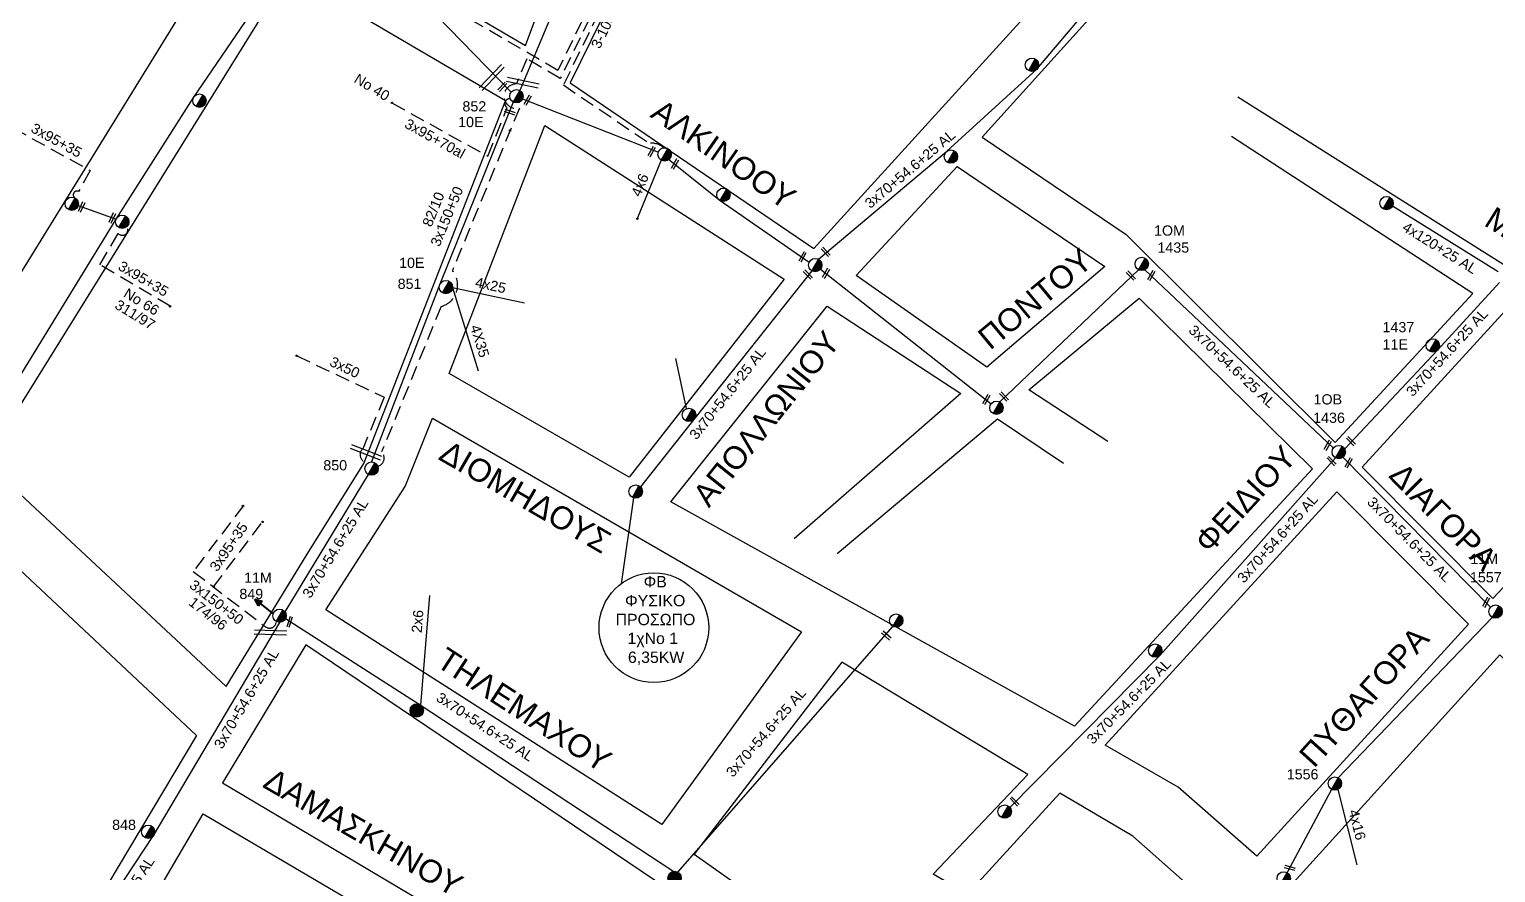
# Model space of a CAD drawing. Header units: millimetres. Extents: x 1138 to 9186, y 1584 to 2927.
# Drawn here: x 8218.7 to 8477.2, y 2448 to 2596.7 of the extents above; entities that cross this region are included whole.
import ezdxf
from ezdxf.enums import TextEntityAlignment as Align

# ---------------------------------------------------------------- set-up
doc = ezdxf.new("R2010")
doc.units = ezdxf.units.MM
doc.linetypes.add('DASHED', pattern=[19.05, 12.7, -6.35])
for name, color, linetype, lineweight in [('2x6', 7, 'SYN_LINE', 30), ('3x150+50', 7, 'Continuous', 30), ('3x50', 7, 'Continuous', 30), ('3x70+54.6+25 AL', 7, 'SYN_LINE', 30), ('3x95+35', 7, 'Continuous', 30), ('3x95+70', 7, 'Continuous', 30), ('4x120+25 AL', 7, 'SYN_LINE', 30), ('4x16', 7, 'Continuous', 30), ('4x25', 7, 'Continuous', 30), ('4X35', 7, 'DASHED', 30), ('4x35CU', 7, 'DASHED', 30), ('4x50+16', 7, 'Continuous', 30), ('4x6', 7, 'SYN_LINE', 30), ('Υπόβαθρο ΔΕΗ', 7, 'Continuous', 30)]:
    doc.layers.add(name, color=color, linetype=linetype, lineweight=lineweight)
for name, color, linetype in [('TEXT ΚΑΛΩΔΙΩΝ', 7, 'Continuous'), ('Άγνωστα', 7, 'Continuous'), ('Επίτονοι', 7, 'Continuous'), ('Μηχανική τομή', 7, 'Continuous'), ('Στύλος Ξύλινος', 7, 'Continuous'), ('Στύλος Ξύλινος @ 1', 7, 'Continuous'), ('Στύλος ΦΜ', 7, 'Continuous'), ('Στύλος ΦΜ @ 1', 7, 'Continuous'), ('Συνδέσεις', 7, 'Continuous'), ('Τομή', 7, 'Continuous')]:
    doc.layers.add(name, color=color, linetype=linetype)
doc.styles.add('arial', font='arial.ttf')
doc.styles.get("Standard").update_dxf_attribs({"font": 'arial.ttf'})
doc.linetypes.add('SYN_LINE', pattern='A,0.5,-0.0001,["/\\/\\/\\/",Standard,S=0.1,R=0,X=0,Y=-0.05],-0.25', length=0.7501)

# ---------------------------------------------------------------- blocks, each defined once
blk = doc.blocks.new('ΥΠΑΡΧΩΝ ΤΣΙΜΕΝΤΕΝΙΟΣ ΣΤΥΛΟΣ')
at = {"layer": 'Στύλος ΦΜ'}
blk.add_hatch(color=7, dxfattribs=at).paths.add_polyline_path([(-1.29, -2.28, 0.574793), (2.62, 0, 0.268822), (1.3, 2.27)])
at = {"layer": 'Στύλος ΦΜ', "color": 7}
blk.add_line((-1.29, -2.28), (1.3, 2.27), dxfattribs=at)
blk.add_circle((0, 0), 2.62, dxfattribs=at)
at = {"layer": 'Στύλος ΦΜ', "flags": 4}
for tag, p in [('ΑΡΙΘΜΟΣ', (-4.68, 8.05)), ('ΤΥΠΟΣ', (-4.91, 3.03))]:
    blk.add_attdef(tag, p, '', height=4, dxfattribs=at)
blk = doc.blocks.new('ΥΠΑΡΧΩΝ ΞΥΛΙΝΟΣ ΣΤΥΛΟΣ')
at = {"layer": 'Στύλος Ξύλινος'}
h = blk.add_hatch(color=7, dxfattribs=at)
h.paths.add_polyline_path([(-2.62, 0, 0.270008), (-1.29, -2.28), (1.3, 2.27, 0.576266)])
h.paths.add_polyline_path([(-1.29, -2.28, 0.574793), (2.62, 0, 0.268822), (1.3, 2.27)])
at = {"layer": 'Στύλος Ξύλινος', "color": 7}
blk.add_line((-1.29, -2.28), (1.3, 2.27), dxfattribs=at)
blk.add_circle((0, 0), 2.62, dxfattribs=at)
at = {"layer": 'Στύλος Ξύλινος', "flags": 4}
for tag, p in [('ΑΡΙΘΜΟΣ', (-4.91, 8.6)), ('ΤΥΠΟΣ', (-4.85, 3.39))]:
    blk.add_attdef(tag, p, '', height=4, dxfattribs=at)
blk = doc.blocks.new('ΜΗΧΑΝΙΚΗ ΤΟΜΗ')
at = {"layer": 'Μηχανική τομή', "ltscale": 40}
for p, q in [((-1.9, 0.8), (5.7, 0.8)), ((-1.9, -0.8), (5.7, -0.8))]:
    blk.add_line(p, q, dxfattribs=at)
blk = doc.blocks.new('ΤΟΜΗ')
at = {"layer": 'Τομή', "ltscale": 40}
for p, q in [((-5.7, 0), (17.1, 0)), ((-5.7, -2.8), (17.1, -2.8))]:
    blk.add_line(p, q, dxfattribs=at)
blk = doc.blocks.new('_ΣΥΝΔΕΣΗ')
at = {"layer": 'Συνδέσεις', "linetype": 'SYN_LINE', "ltscale": 40}
blk.add_hatch(color=256, dxfattribs=at).paths.add_polyline_path([(0.5, 0, 1), (-0.5, 0, 1)])
at = {"layer": 'Συνδέσεις'}
blk.add_circle((0, 0), 0.5, dxfattribs=at)
blk = doc.blocks.new('ΕΠΙΤΟΝΟΣ')
at = {"layer": 'Επίτονοι', "lineweight": 40, "ltscale": 40}
blk.add_hatch(color=256, dxfattribs=at).paths.add_polyline_path([(-1.13, 6.47), (0, 9.1), (1.13, 6.47)])
for p, q in [((-1.13, 6.47), (0, 9.1)), ((1.13, 6.47), (-1.13, 6.47)), ((-1.13, 6.47), (0, 6.47)), ((0, 9.1), (1.13, 6.47)), ((0, 6.47), (0, 0))]:
    blk.add_line(p, q, dxfattribs=at)

msp = doc.modelspace()

# ---------------------------------------------------------------- linework, layer by layer
at = {"lineweight": -3, "ltscale": 0.2}
msp.add_circle((8328.82, 2491.24), 9.67, dxfattribs=at)
at = {"layer": '2x6', "color": 62, "linetype": 'SYN_LINE', "lineweight": -3, "ltscale": 15}
msp.add_lwpolyline([(8287.73, 2477.58), (8289.34, 2496.93)], dxfattribs=at)
at = {"layer": '3x150+50', "color": 133, "linetype": 'DASHED', "lineweight": -3, "ltscale": 0.2}
msp.add_lwpolyline([(8334.35, 2621.82), (8330.77, 2623.57), (8312.87, 2586.95), (8327.96, 2576.68, -0.198499), (8330.56, 2575.87, 13.645626)], format="xyb", dxfattribs=at)
at = {"layer": '3x150+50', "color": 62, "linetype": 'DASHED', "lineweight": -3, "ltscale": 0.2}
msp.add_lwpolyline([(8256.46, 2512.8), (8247.62, 2501.16), (8260.27, 2491.45, 0.638597), (8262.24, 2492.32, 1.886372)], format="xyb", dxfattribs=at)
at = {"layer": '3x50', "color": 62, "linetype": 'DASHED', "lineweight": -3, "ltscale": 0.2}
msp.add_lwpolyline([(8265.86, 2539.18), (8281.27, 2531.89), (8277.54, 2522.87, 0.679659), (8278.43, 2520.29, 1.184179)], format="xyb", dxfattribs=at)
at = {"layer": '3x70+54.6+25 AL', "color": 6, "linetype": 'SYN_LINE', "lineweight": -3, "ltscale": 15}
msp.add_lwpolyline([(8333.37, 2650.97), (8317.83, 2616.14), (8305.17, 2585.98)], dxfattribs=at)
at = {"layer": '3x70+54.6+25 AL', "color": 133, "linetype": 'SYN_LINE', "lineweight": -3, "ltscale": 15}
for points in [[(8357.85, 2556.2), (8380.41, 2575.2), (8396.36, 2589.72), (8428.79, 2628.02), (8447.03, 2647.31)], [(8305.67, 2584.49), (8329.61, 2575.11)], [(8331.48, 2573.8), (8340.5, 2566.55), (8356.22, 2555.72)], [(8358.17, 2554.43), (8388.28, 2530.74)], [(8389.8, 2531.05), (8414.25, 2554.36)], [(8415.39, 2554.35), (8448.63, 2522.91)], [(8356.68, 2554.16), (8336.05, 2528.21), (8326.48, 2516.05)], [(8450.63, 2522.75), (8467, 2540.19), (8477.93, 2552.09)], [(8449, 2521.19), (8418.07, 2486.42), (8391.59, 2459.55)], [(8450.3, 2521.28), (8476.34, 2494.88)], [(8325.2, 2514.15), (8323.07, 2498.99)]]:
    msp.add_lwpolyline(points, dxfattribs=at)
at = {"layer": '3x70+54.6+25 AL', "color": 27, "linetype": 'SYN_LINE', "lineweight": -3, "ltscale": 15}
msp.add_lwpolyline([(8286.23, 2603.65), (8303.66, 2585.68)], dxfattribs=at)
at = {"layer": '3x70+54.6+25 AL', "color": 27, "linetype": 'SYN_LINE', "lineweight": -3, "ltscale": 8}
msp.add_lwpolyline([(8304, 2583.93), (8291.09, 2551.81), (8279.05, 2520.46)], dxfattribs=at)
at = {"layer": '3x70+54.6+25 AL', "color": 133, "linetype": 'SYN_LINE', "lineweight": -3, "ltscale": 12}
msp.add_lwpolyline([(8334.58, 2529.87), (8332.69, 2538.7)], dxfattribs=at)
at = {"layer": '3x70+54.6+25 AL', "color": 62, "linetype": 'SYN_LINE', "lineweight": -3, "ltscale": 15}
for points in [[(8278.46, 2518.26), (8263.75, 2494.06)], [(8263.9, 2492.88), (8287.61, 2477.66), (8332.34, 2448.27)], [(8333.05, 2448.12), (8370.96, 2491.47)]]:
    msp.add_lwpolyline(points, dxfattribs=at)
at = {"layer": '3x70+54.6+25 AL', "color": 1, "linetype": 'SYN_LINE', "lineweight": -3, "ltscale": 15}
for points in [[(8476.63, 2493.06), (8449.46, 2464.78)], [(8448.3, 2462.73), (8440.45, 2448.05)]]:
    msp.add_lwpolyline(points, dxfattribs=at)
at = {"layer": '3x70+54.6+25 AL', "color": 30, "linetype": 'SYN_LINE', "lineweight": -3, "ltscale": 15}
msp.add_lwpolyline([(8216.06, 2417.32), (8240.73, 2454.77), (8262.88, 2492.17)], dxfattribs=at)
at = {"layer": '3x95+35', "color": 6, "linetype": 'DASHED', "lineweight": -3, "ltscale": 0.2}
for points in [[(8215.84, 2579.37), (8229.43, 2571.86), (8227.39, 2568.16, 0.991465), (8226.79, 2567.02, 267.381832)], [(8243.53, 2547.91), (8231.12, 2555.25), (8234.38, 2560.78, 0.981809), (8235.87, 2561.93, -45.307388)]]:
    msp.add_lwpolyline(points, format="xyb", dxfattribs=at)
at = {"layer": '3x95+35', "color": 62, "linetype": 'DASHED', "lineweight": -3, "ltscale": 0.2}
msp.add_lwpolyline([(8251.18, 2498.43), (8259.82, 2509.89)], dxfattribs=at)
at = {"layer": '3x95+70', "color": 27, "linetype": 'DASHED', "lineweight": -3, "ltscale": 0.2}
msp.add_lwpolyline([(8282.63, 2583.76), (8299.57, 2574.36), (8302.93, 2582.94, -0.762977), (8303.49, 2584.53, -6.430328)], format="xyb", dxfattribs=at)
at = {"layer": '4x120+25 AL', "color": 133, "linetype": 'SYN_LINE', "lineweight": -3, "ltscale": 15}
msp.add_lwpolyline([(8477.69, 2553.96), (8459.03, 2565.55)], dxfattribs=at)
at = {"layer": '4x16', "color": 1, "linetype": 'SYN_LINE', "lineweight": -3, "ltscale": 15}
msp.add_lwpolyline([(8449.39, 2462.69), (8452.77, 2449.4)], dxfattribs=at)
at = {"layer": '4x25', "color": 27, "linetype": 'SYN_LINE', "lineweight": -3, "ltscale": 15}
msp.add_lwpolyline([(8293.33, 2551.24), (8306.01, 2548.51)], dxfattribs=at)
at = {"layer": '4X35', "color": 27, "linetype": 'SYN_LINE', "lineweight": -3, "ltscale": 15}
msp.add_lwpolyline([(8293.33, 2551.24), (8297.85, 2536.56)], dxfattribs=at)
at = {"layer": '4x35CU', "color": 6, "linetype": 'SYN_LINE', "lineweight": -3, "ltscale": 8}
msp.add_lwpolyline([(8227.34, 2565.7), (8234.02, 2563.3)], dxfattribs=at)
at = {"layer": '4x50+16', "color": 6, "linetype": 'Continuous', "lineweight": -3, "ltscale": 0.2}
msp.add_lwpolyline([(8215.65, 2533.26), (8234.02, 2563.3), (8247.62, 2584.63), (8262.78, 2606.89)], dxfattribs=at)
at = {"layer": '4x6', "color": 133, "linetype": 'SYN_LINE', "lineweight": -3, "ltscale": 12}
msp.add_lwpolyline([(8330.13, 2573.67), (8325.91, 2563.53)], dxfattribs=at)
at = {"layer": 'Υπόβαθρο ΔΕΗ', "lineweight": -3}
for points in [[(8306.17, 2593.91), (8317.98, 2625.58), (8323.04, 2644.4), (8323.35, 2651.45), (8304.47, 2663.8), (8293.65, 2672.09), (8260.04, 2700.72), (8221.4, 2655.18), (8225.24, 2641.34), (8306.17, 2593.91)], [(8396.99, 2696.18), (8347.13, 2654.63), (8314.09, 2587.32), (8357.05, 2558.09), (8442.12, 2651.69)], [(8468.08, 2676.59), (8480.89, 2688.27), (8516.89, 2655.86), (8517.31, 2605.72), (8573.86, 2565.51), (8540.52, 2516.28), (8431.76, 2584.81)], [(8128.62, 2597.22), (8168.42, 2662.37), (8253.45, 2612.7), (8201.77, 2528.9), (8128.62, 2597.22)], [(8509.01, 2598.55), (8465.91, 2631.49), (8448.53, 2646.19), (8386.7, 2577.71), (8412.11, 2560.58), (8448.94, 2523.91), (8473.2, 2550.19), (8430.63, 2577.88)], [(8408.87, 2524.08), (8394.92, 2533.16), (8414.39, 2549.36), (8444.96, 2519.25), (8402.99, 2473.85), (8331.8, 2513.46), (8359.37, 2547.92), (8382.96, 2532.52), (8353.53, 2506.91)], [(8361.15, 2504.3), (8389.39, 2528.04), (8401.05, 2520.22)], [(8466.57, 2407.3), (8413.25, 2454.46), (8400.38, 2462.07), (8384.09, 2444.23), (8378.05, 2447.77), (8394.73, 2465.35), (8361.98, 2485.18), (8335.91, 2451.3), (8371.02, 2426.5), (8383.64, 2441.1), (8389.34, 2436.57), (8377.25, 2421.92), (8389.38, 2413.48), (8385.42, 2407.79), (8372.67, 2416.51), (8332.39, 2367.81), (8406.81, 2313.42), (8432.16, 2372.26), (8459.21, 2396.64), (8466.57, 2407.3)]]:
    msp.add_lwpolyline(points, dxfattribs=at)
at = {"layer": 'Υπόβαθρο ΔΕΗ', "color": 27, "linetype": 'DASHED', "lineweight": -3, "ltscale": 0.2}
msp.add_lwpolyline([(8335.43, 2624.03), (8329.17, 2627.1), (8323.56, 2615.77), (8324.5, 2615.3), (8311.9, 2589.51), (8288.21, 2603.28, 0.271122), (8286.29, 2604.96)], format="xyb", dxfattribs=at)
at = {"layer": 'Υπόβαθρο ΔΕΗ', "color": 62, "linetype": 'DASHED', "lineweight": -3, "ltscale": 0.2}
msp.add_lwpolyline([(8334.89, 2622.92), (8329.52, 2625.56), (8324.9, 2616.22), (8325.84, 2615.76), (8312.32, 2588.1), (8306.42, 2591.53), (8304.57, 2587.13, 1.123571), (8305.1, 2582.84), (8293.29, 2554.22, -0.550156), (8291.31, 2547.88), (8280.81, 2522.23, -0.594058), (8280.14, 2519.72)], format="xyb", dxfattribs=at)
at = {"layer": 'Υπόβαθρο ΔΕΗ', "lineweight": -3}
for points in [[(8210.86, 2520.56), (8253.4, 2480.85), (8267.49, 2503.89), (8277.7, 2520.21), (8302.68, 2584.16), (8264.33, 2606.64)], [(8309.6, 2579.77), (8351.79, 2552.68), (8324.44, 2517.76), (8292.74, 2536.05)], [(8382.29, 2572.56), (8408.31, 2554.95), (8387.53, 2537.18), (8364.51, 2553.32)], [(8478.94, 2547.16), (8507.24, 2528.84), (8476.76, 2496.38), (8453.7, 2519.56)], [(8284.98, 2516.14), (8289.8, 2528.18), (8354.85, 2490.53), (8330.25, 2456.56), (8270.97, 2494.39)], [(8449.25, 2515.21), (8472.45, 2491.86), (8435.14, 2450.95), (8421.27, 2463.09), (8408.4, 2470.5)], [(8205.57, 2512.16), (8248.17, 2472.22), (8218.71, 2422.86), (8169.47, 2452.43)], [(8307.18, 2431.58), (8313.92, 2441.45), (8320.69, 2436.82), (8291.19, 2397.9), (8326.42, 2372.85), (8366.89, 2421.07), (8267.46, 2488.21), (8252.78, 2463.89)], [(8477.98, 2486.48), (8501.85, 2462.51), (8472.91, 2416.88), (8441.07, 2445.71)], [(8249.34, 2458.44), (8302.9, 2426.89), (8285.24, 2402.46), (8258.39, 2421.31), (8245.87, 2425.68), (8240.82, 2426.91), (8231.46, 2427.79)]]:
    msp.add_lwpolyline(points, close=True, dxfattribs=at)

# ---------------------------------------------------------------- block references
at = {"layer": 'Επίτονοι', "lineweight": -3, "xscale": 0.4499999999998181, "yscale": 0.4499999999998181, "zscale": 0.4499999999998181, "rotation": 51.61241502813945}
msp.add_blockref('ΕΠΙΤΟΝΟΣ', (8261.7, 2493.71), dxfattribs=at)
at = {"layer": 'Μηχανική τομή', "lineweight": -3}
for p, xscale, yscale, zscale, rotation in [((8302.41, 2586.97), 0.2499999999999999, 0.2499999999999999, 0.4999999999999995, 227.0978215156777), ((8306.78, 2584.64), 0.2499999999999999, 0.2499999999999999, 0.4999999999999995, 240.6727061139759), ((8303.91, 2581.98), 0.2499999999999999, 0.2499999999999999, 0.4999999999999995, 160.7521887908404), ((8328.65, 2575.57), 0.2499999999999999, 0.2499999999999999, 0.4999999999999995, 240.6727061139759), ((8332.76, 2573.38), 0.2499999999999999, 0.2499999999999999, 0.4999999999999995, 240.6727061139759), ((8228.09, 2565.83), 0.2499999999999999, 0.2499999999999999, 0.2499999999999999, 245.5405190737714), ((8233.5, 2563.89), 0.2499999999999999, 0.2499999999999999, 0.2499999999999999, 245.5405190737714), ((8355.23, 2557.01), 0.2499999999999999, 0.2499999999999999, 0.4999999999999995, 240.6727061139759), ((8358.78, 2557.85), 0.25, 0.25, 0.4999999999999995, 313.5088931811238), ((8355.64, 2553.84), 0.25, 0.25, 0.4999999999999995, 313.5088931811238), ((8359.35, 2554.11), 0.2499999999999999, 0.2499999999999999, 0.4999999999999995, 240.6727061139759), ((8412.58, 2553.66), 0.25, 0.25, 0.4999999999999995, 313.5088931811238), ((8416.71, 2553.72), 0.2499999999999999, 0.2499999999999999, 0.4999999999999995, 240.6727061139759), ((8387.63, 2531.86), 0.2499999999999999, 0.2499999999999999, 0.4999999999999995, 240.6727061139759), ((8390.21, 2532.33), 0.25, 0.25, 0.4999999999999995, 313.5088931811238), ((8447.8, 2523.78), 0.2499999999999999, 0.2499999999999999, 0.4999999999999995, 240.6727061139759), ((8451.38, 2524.48), 0.25, 0.25, 0.4999999999999995, 313.5088931811238), ((8447.97, 2520.97), 0.25, 0.25, 0.4999999999999995, 313.5088931811238), ((8451.5, 2520.69), 0.2499999999999999, 0.2499999999999999, 0.4999999999999995, 240.6727061139759), ((8475.76, 2496.1), 0.2499999999999999, 0.2499999999999999, 0.4999999999999995, 240.6727061139759), ((8264.49, 2491.86), 0.2499999999999998, 0.2499999999999998, 0.2499999999999998, 72.55851060548012), ((8370.15, 2489.53), 0.2499999999999998, 0.2499999999999998, 0.2499999999999998, 138.1650479911325), ((8392.08, 2460.96), 0.25, 0.25, 0.4999999999999995, 313.5088931811238), ((8440.47, 2449.02), 0.25, 0.25, 0.4999999999999994, 345.20626706677)]:
    msp.add_blockref('ΜΗΧΑΝΙΚΗ ΤΟΜΗ', p, dxfattribs=dict(at, xscale=xscale, yscale=yscale, zscale=zscale, rotation=rotation))
at = {"layer": 'Στύλος Ξύλινος @ 1', "lineweight": -3, "ltscale": 40, "xscale": 0.4499999999998182, "yscale": 0.4499999999998182, "zscale": 0.4499999999998182}
msp.add_blockref('ΥΠΑΡΧΩΝ ΞΥΛΙΝΟΣ ΣΤΥΛΟΣ', (8287.02, 2476.64), dxfattribs=at)
at = {"layer": 'Στύλος Ξύλινος @ 1', "lineweight": -3, "ltscale": 40}
ref = msp.add_blockref('ΥΠΑΡΧΩΝ ΞΥΛΙΝΟΣ ΣΤΥΛΟΣ', (8332.47, 2447.1), dxfattribs=dict(at, xscale=0.4499999999998182, yscale=0.4499999999998182, zscale=0.4499999999998182))
ref.add_attrib('ΤΥΠΟΣ', '1365', (8330.77, 2441.04), dxfattribs={"layer": 'Στύλος Ξύλινος', "height": 1.8, "flags": 4})
ref.add_attrib('ΑΡΙΘΜΟΣ', '10E', (8330.98, 2437.9), dxfattribs={"layer": 'Στύλος Ξύλινος', "height": 1.8, "flags": 4})
at = {"layer": 'Στύλος ΦΜ @ 1', "lineweight": -3, "ltscale": 40, "xscale": 0.4499999999998181, "yscale": 0.4499999999998181, "zscale": 0.4499999999998181}
for p in [(8395.48, 2590.5), (8248.7, 2584.17), (8330.71, 2574.7), (8381.18, 2574.3), (8341.08, 2567.57), (8457.99, 2566.11), (8226.2, 2565.99), (8235.09, 2562.81), (8357.26, 2555.18), (8389.21, 2530.02), (8335.01, 2528.77), (8325.61, 2515.25), (8371.54, 2492.5), (8417.21, 2487.21), (8390.67, 2458.82), (8439.86, 2447.02)]:
    msp.add_blockref('ΥΠΑΡΧΩΝ ΤΣΙΜΕΝΤΕΝΙΟΣ ΣΤΥΛΟΣ', p, dxfattribs=at)
at = {"layer": 'Στύλος ΦΜ @ 1', "lineweight": -3, "ltscale": 40}
ref = msp.add_blockref('ΥΠΑΡΧΩΝ ΤΣΙΜΕΝΤΕΝΙΟΣ ΣΤΥΛΟΣ', (8304.59, 2584.95), dxfattribs=dict(at, xscale=0.4499999999998181, yscale=0.4499999999998181, zscale=0.4499999999998181))
ref.add_attrib('ΤΥΠΟΣ', '852', (8295.07, 2582.27), dxfattribs={"layer": 'Στύλος ΦΜ', "height": 1.8, "flags": 4})
ref.add_attrib('ΑΡΙΘΜΟΣ', '10E', (8294.31, 2579.51), dxfattribs={"layer": 'Στύλος ΦΜ', "height": 1.8, "flags": 4})
ref = msp.add_blockref('ΥΠΑΡΧΩΝ ΤΣΙΜΕΝΤΕΝΙΟΣ ΣΤΥΛΟΣ', (8414.83, 2555.38), dxfattribs=dict(at, xscale=0.449999999999818, yscale=0.449999999999818, zscale=0.449999999999818))
ref.add_attrib('ΤΥΠΟΣ', '1OM', (8417, 2560.37), dxfattribs={"layer": 'Στύλος ΦΜ', "height": 1.8, "rotation": 360, "flags": 4})
ref.add_attrib('ΑΡΙΘΜΟΣ', '1435', (8417.6, 2557.37), dxfattribs={"layer": 'Στύλος ΦΜ', "height": 1.8, "rotation": 360, "flags": 4})
ref = msp.add_blockref('ΥΠΑΡΧΩΝ ΤΣΙΜΕΝΤΕΝΙΟΣ ΣΤΥΛΟΣ', (8292.15, 2551.29), dxfattribs=dict(at, xscale=0.4499999999998181, yscale=0.4499999999998181, zscale=0.4499999999998181))
ref.add_attrib('ΤΥΠΟΣ', '851', (8283.65, 2550.98), dxfattribs={"layer": 'Στύλος ΦΜ', "height": 1.8, "flags": 4})
ref.add_attrib('ΑΡΙΘΜΟΣ', '10E', (8283.9, 2554.68), dxfattribs={"layer": 'Στύλος ΦΜ', "height": 1.8, "flags": 4})
ref = msp.add_blockref('ΥΠΑΡΧΩΝ ΤΣΙΜΕΝΤΕΝΙΟΣ ΣΤΥΛΟΣ', (8466.15, 2541), dxfattribs=dict(at, xscale=0.449999999999818, yscale=0.449999999999818, zscale=0.449999999999818))
ref.add_attrib('ΤΥΠΟΣ', '11E', (8457.29, 2540.29), dxfattribs={"layer": 'Στύλος ΦΜ', "height": 1.8, "flags": 4})
ref.add_attrib('ΑΡΙΘΜΟΣ', '1437', (8457.29, 2543.34), dxfattribs={"layer": 'Στύλος ΦΜ', "height": 1.8, "flags": 4})
ref = msp.add_blockref('ΥΠΑΡΧΩΝ ΤΣΙΜΕΝΤΕΝΙΟΣ ΣΤΥΛΟΣ', (8449.58, 2522.21), dxfattribs=dict(at, xscale=0.449999999999818, yscale=0.449999999999818, zscale=0.449999999999818))
ref.add_attrib('ΤΥΠΟΣ', '1OB', (8445.13, 2530.6), dxfattribs={"layer": 'Στύλος ΦΜ', "height": 1.8, "flags": 4})
ref.add_attrib('ΑΡΙΘΜΟΣ', '1436', (8445.06, 2527.36), dxfattribs={"layer": 'Στύλος ΦΜ', "height": 1.8, "flags": 4})
ref = msp.add_blockref('ΥΠΑΡΧΩΝ ΤΣΙΜΕΝΤΕΝΙΟΣ ΣΤΥΛΟΣ', (8279.04, 2519.29), dxfattribs=dict(at, xscale=0.4499999999998181, yscale=0.4499999999998181, zscale=0.4499999999998181))
ref.add_attrib('ΤΥΠΟΣ', '850', (8270.54, 2518.98), dxfattribs={"layer": 'Στύλος ΦΜ', "height": 1.8, "flags": 4})
ref = msp.add_blockref('ΥΠΑΡΧΩΝ ΤΣΙΜΕΝΤΕΝΙΟΣ ΣΤΥΛΟΣ', (8477.21, 2494.09), dxfattribs=dict(at, xscale=0.449999999999818, yscale=0.449999999999818, zscale=0.449999999999818))
ref.add_attrib('ΤΥΠΟΣ', '11M', (8472.76, 2502.47), dxfattribs={"layer": 'Στύλος ΦΜ', "height": 1.8, "flags": 4})
ref.add_attrib('ΑΡΙΘΜΟΣ', '1557', (8472.7, 2499.23), dxfattribs={"layer": 'Στύλος ΦΜ', "height": 1.8, "flags": 4})
ref = msp.add_blockref('ΥΠΑΡΧΩΝ ΤΣΙΜΕΝΤΕΝΙΟΣ ΣΤΥΛΟΣ', (8262.82, 2493.34), dxfattribs=dict(at, xscale=0.4499999999998181, yscale=0.4499999999998181, zscale=0.4499999999998181))
ref.add_attrib('ΤΥΠΟΣ', '849', (8255.74, 2496.29), dxfattribs={"layer": 'Στύλος ΦΜ', "height": 1.8, "flags": 4})
ref.add_attrib('ΑΡΙΘΜΟΣ', '11M', (8256.57, 2499.17), dxfattribs={"layer": 'Στύλος ΦΜ', "height": 1.8, "flags": 4})
ref = msp.add_blockref('ΥΠΑΡΧΩΝ ΤΣΙΜΕΝΤΕΝΙΟΣ ΣΤΥΛΟΣ', (8448.88, 2463.75), dxfattribs=dict(at, xscale=0.4499999999998181, yscale=0.4499999999998181, zscale=0.4499999999998181))
ref.add_attrib('ΤΥΠΟΣ', '1556', (8440.4, 2464.49), dxfattribs={"layer": 'Στύλος ΦΜ', "height": 1.8, "flags": 4})
ref = msp.add_blockref('ΥΠΑΡΧΩΝ ΤΣΙΜΕΝΤΕΝΙΟΣ ΣΤΥΛΟΣ', (8239.66, 2455.25), dxfattribs=dict(at, xscale=0.4499999999998181, yscale=0.4499999999998181, zscale=0.4499999999998181))
ref.add_attrib('ΤΥΠΟΣ', '848', (8233.31, 2455.59), dxfattribs={"layer": 'Στύλος ΦΜ', "height": 1.8, "flags": 4})
at = {"layer": 'Συνδέσεις', "lineweight": -3, "xscale": 0.25, "yscale": 0.25, "zscale": 0.25}
for p in [(8282.63, 2583.77), (8303.43, 2578.89), (8325.88, 2563.35), (8243.53, 2547.91), (8265.86, 2539.18), (8256.38, 2512.7), (8259.82, 2509.89), (8251.18, 2498.43)]:
    msp.add_blockref('_ΣΥΝΔΕΣΗ', p, dxfattribs=at)
at = {"layer": 'Τομή', "lineweight": -3}
for p, xscale, yscale, zscale, rotation in [((8298.99, 2587.46), 0.2499999999999999, 0.2499999999999999, 0.2499999999999999, 46.61592749216189), ((8304.4, 2588.01), 0.2499999999999999, 0.2499999999999999, 0.2499999999999999, 348.2938536218837), ((8276.84, 2523.04), 0.2499999999999998, 0.2499999999999998, 0.2499999999999998, 338.4857478978), ((8262.63, 2489.96), 0.2499999999999998, 0.2499999999999998, 0.2499999999999998, 178.0092017697917)]:
    msp.add_blockref('ΤΟΜΗ', p, dxfattribs=dict(at, xscale=xscale, yscale=yscale, zscale=zscale, rotation=rotation))

# ---------------------------------------------------------------- texts
at = {"lineweight": -3, "ltscale": 40, "char_height": 4, "width": 65.6312, "attachment_point": 1, "style": 'arial'}
for s, insert, rotation in [('AΛKINOOY', (8330.27, 2584.68), 325.2189), ('ΠONTOY', (8385.54, 2543.14), 39.662), ('ΠYΘAΓOPA', (8442.25, 2469.01), 47.9143), ('THΛEMAXOY', (8292.34, 2487.98), 327), ('ΔAMAΣKHNOY', (8261.65, 2466.68), 329.9985)]:
    msp.add_mtext(s, dxfattribs=dict(at, insert=insert, rotation=rotation))
at = {"layer": 'TEXT ΚΑΛΩΔΙΩΝ', "linetype": 'Continuous', "lineweight": -3, "ltscale": 0.2}
for s, rotation, p in [('3x95+35', 331.0559, (8223.51, 2577.19)), ('3x95+70al', 330.9461, (8290.23, 2577.49)), ('3x70+54.6+25 AL', 40.0932, (8373.97, 2572.13)), ('4x6', 67.3816, (8326.36, 2569.29)), ('3x150+50', 67.5688, (8292.31, 2563.77)), ('4x120+25 AL', 328.1511, (8467.41, 2558.22)), ('3x95+35', 329.3792, (8238.83, 2552.78)), ('4x25', 347.8252, (8300.05, 2551.63)), ('3x70+54.6+25 AL', 47.4368, (8468.65, 2539.77)), ('4X35', 287.1202, (8298.13, 2541.78)), ('3x70+54.6+25 AL', 316.5944, (8430.78, 2537.32)), ('3x50', 334.6679, (8274.33, 2537.16)), ('3x70+54.6+25 AL', 51.5081, (8341.81, 2532.56)), ('3x70+54.6+25 AL', 58.7106, (8272.65, 2505.23)), ('3x70+54.6+25 AL', 48.3515, (8438.78, 2506.99)), ('3x70+54.6+25 AL', 314.6095, (8462.04, 2506.81)), ('3x95+35', 55.516, (8253.85, 2505.5)), ('3x150+50', 322.4796, (8251.73, 2495.74)), ('2x6', 85.2445, (8287.15, 2492.35)), ('3x70+54.6+25 AL', 59.3639, (8256.99, 2478.7)), ('3x70+54.6+25 AL', 45.4054, (8412.55, 2478.25)), ('3x70+54.6+25 AL', 326.6923, (8299.07, 2473.76)), ('3x70+54.6+25 AL', 48.8324, (8348.59, 2472.79)), ('4x16', 284.2665, (8452.83, 2456.49)), ('3x70+54.6+25 AL', 56.6299, (8234.68, 2442.31))]:
    msp.add_text(s, height=1.8, rotation=rotation, dxfattribs=at).set_placement(p, align=Align.MIDDLE_CENTER)
at = {"layer": 'Άγνωστα', "lineweight": -3, "ltscale": 40, "char_height": 1.8, "attachment_point": 1, "style": 'arial'}
for s, insert, width, rotation in [('3-105771', (8317.66, 2593.96), 12.7137, 64.2508), ('No 40', (8276.73, 2589.05), 12.7137, 328.7007), ('82/10', (8287.93, 2562.44), 12.7137, 68), ('No 66', (8236.09, 2551.23), 12.7137, 328.7007), ('311/97', (8234.54, 2549.2), 12.7137, 328.7007), ('174/96', (8247.76, 2496.79), 34.0855, 322)]:
    msp.add_mtext(s, dxfattribs=dict(at, insert=insert, width=width, rotation=rotation))
at = {"layer": 'Υπόβαθρο ΔΕΗ', "lineweight": -3}
for s, rotation, p in [('ΜΑΡΑΘΩΝΟΜΑΧΩΝ', 327.7836, (8498.48, 2549.84)), ('ΑΠΟΛΛΩΝΙΟΥ', 51.3399, (8348.64, 2528.1)), ('ΔΙΟΜΗΔΟΥΣ', 329.9338, (8306.17, 2514.33)), ('ΦΕΙΔΙΟΥ', 47.2452, (8433.11, 2513.9)), ('ΔΙΑΓΟΡΑ', 314.8546, (8468.02, 2510.83))]:
    msp.add_text(s, height=4, rotation=rotation, dxfattribs=at).set_placement(p, align=Align.MIDDLE_CENTER)
at = {"layer": 'Υπόβαθρο ΔΕΗ', "lineweight": -3, "char_height": 2, "width": 17.2548, "attachment_point": 1}
for s, insert in [('{\\W8.64836; }ΦΒ \\P{\\W4.42067; }ΦΥΣΙΚΟ \\P{\\W2.28183; }ΠΡΟΣΩΠΟ', (8320.3, 2500.35)), ('{\\W5.64925; }1χΝο 1\\P{\\W5.75643; }6,35KW', (8319.78, 2490.36))]:
    msp.add_mtext(s, dxfattribs=dict(at, insert=insert))

doc.saveas('drawing.dxf')
